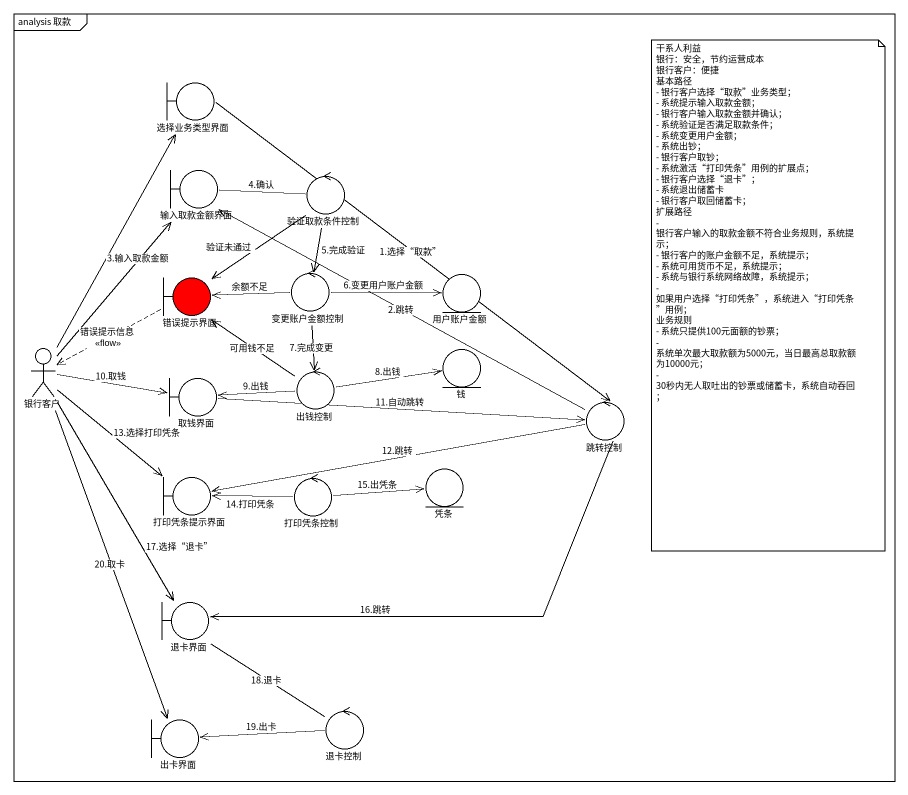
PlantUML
@startuml
mainframe analysis 取款
boundary 选择业务类型界面
boundary 输入取款金额界面
control 验证取款条件控制
boundary 错误提示界面 #FF0000
control 变更账户金额控制
entity 用户账户金额
actor 银行客户
entity 钱
boundary 取钱界面
control 出钱控制
control 跳转控制
boundary 打印凭条提示界面
control 打印凭条控制
entity 凭条
boundary 退卡界面
control 退卡控制
boundary 出卡界面
选择业务类型界面 --> 跳转控制 : 1.选择“取款”
输入取款金额界面 -right- 验证取款条件控制 : 4.确认
验证取款条件控制 --> 错误提示界面 : 验证未通过
验证取款条件控制 --> 变更账户金额控制 : 5.完成验证
错误提示界面 .left.> 银行客户 : 错误提示信息\n<<flow>>
变更账户金额控制 -left-> 错误提示界面 : 余额不足
变更账户金额控制 -right-> 用户账户金额 : 6.变更用户账户金额
变更账户金额控制 --> 出钱控制 : 7.完成变更
银行客户 -up-> 选择业务类型界面
银行客户 -up-> 输入取款金额界面 : 3.输入取款金额
银行客户 -right-> 取钱界面 : 10.取钱
银行客户 --> 打印凭条提示界面 : 13.选择打印凭条
银行客户 --> 退卡界面 : 17.选择“退卡”
银行客户 --> 出卡界面 : 20.取卡
取钱界面 -right-> 跳转控制 : 11.自动跳转
出钱控制 -up-> 错误提示界面 : 可用钱不足
出钱控制 -right-> 钱 : 8.出钱
出钱控制 -left-> 取钱界面 : 9.出钱
跳转控制 -left-> 输入取款金额界面 : 2.跳转
跳转控制 -left-> 打印凭条提示界面 : 12.跳转
跳转控制 -left-> 退卡界面 : 16.跳转
打印凭条控制 -left-> 打印凭条提示界面 : 14.打印凭条
打印凭条控制 -right-> 凭条 : 15.出凭条
退卡界面 -- 退卡控制 : 18.退卡
退卡控制 -left-> 出卡界面 : 19.出卡
note as N1
  干系人利益
  银行：安全，节约运营成本
  银行客户：便捷
  基本路径
  - 银行客户选择“取款”业务类型；
  - 系统提示输入取款金额；
  - 银行客户输入取款金额并确认；
  - 系统验证是否满足取款条件；
  - 系统变更用户金额；
  - 系统出钞；
  - 银行客户取钞；
  - 系统激活“打印凭条”用例的扩展点；
  - 银行客户选择“退卡”；
  - 系统退出储蓄卡
  - 银行客户取回储蓄卡；
  扩展路径
  - 银行客户输入的取款金额不符合业务规则，系统提示；
  - 银行客户的账户金额不足，系统提示；
  - 系统可用货币不足，系统提示；
  - 系统与银行系统网络故障，系统提示；
  - 如果用户选择“打印凭条”，系统进入“打印凭条”用例；
  业务规则
  - 系统只提供100元面额的钞票；
  - 系统单次最大取款额为5000元，当日最高总取款额为10000元；
  - 30秒内无人取吐出的钞票或储蓄卡，系统自动吞回；
end note
@enduml
